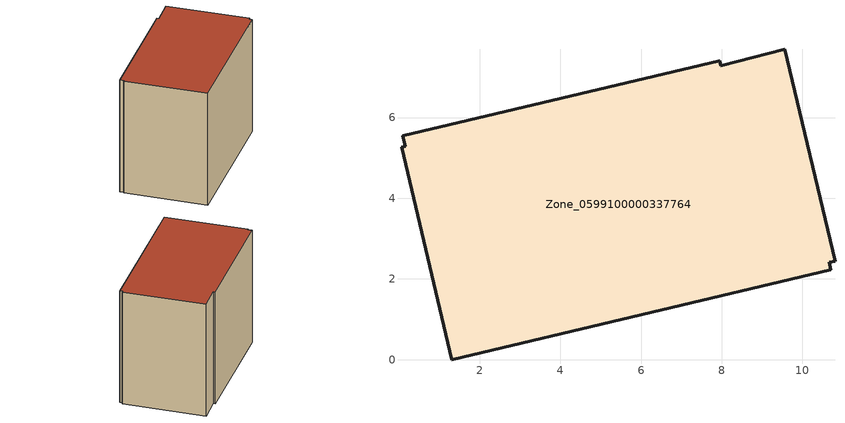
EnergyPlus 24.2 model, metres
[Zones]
Zone_0599100000337764
 floor ground (C_G): 7.95,7.41 7.98,7.28 9.56,7.69 10.81,2.44 10.66,2.41 10.7,2.23 1.31,0 0.06,5.26 0.16,5.29 0.1,5.54 z0
 wall outside (C_F): 7.95,7.41 0.1,5.54 0.16,5.29 0.06,5.26 1.31,0 10.7,2.23 10.66,2.41 10.81,2.44 9.56,7.69 7.98,7.28 7.95,7.41 z0:7.89
 roof outside (C_R): 7.98,7.28 7.95,7.41 0.1,5.54 0.16,5.29 0.06,5.26 1.31,0 10.7,2.23 10.66,2.41 10.81,2.44 9.56,7.69 z7.89
[BUILDING]
Pand.0599100000337764: North Axis=0; Terrain=City; Loads Convergence Tolerance Value=0.04; Temperature Convergence Tolerance Value=0.4; Solar Distribution=FullExterior; Maximum Number of Warmup Days=25; Minimum Number of Warmup Days=1
[Site:Location]
Rotterdam.The.Hague.AP_ZH_NLD Design_Conditions: Latitude=51.96; Longitude=4.45; Time Zone=1; Elevation=-4.5
[SITE:GROUNDTEMPERATURE:BUILDINGSURFACE]
18, 18, 18, 18, 18, 18, 18, 18, 18, 18, 18, 18
[MATERIAL] Thermal Absorptance=0.9; Solar Absorptance=0.7; Visible Absorptance=0.7
Name | Roughness | Thickness | Conductivity | Density | Specific Heat
G.TC.1975-1991 | MediumSmooth | 0.15 | 0.288461 | 540 | 1210
F.TC.1975-1991 | Rough | 0.3 | 0.230769 | 1920 | 840
R.TC.1975-1991 | MediumRough | 0.2 | 0.153846 | 1500 | 1000
[CONSTRUCTION]
C_G: G.TC.1975-1991
C_F: F.TC.1975-1991
C_R: R.TC.1975-1991
[ZONE]
Zone_0599100000337764: Type=1; Multiplier=1; Ceiling Height=Autocalculate; Volume=Autocalculate; Floor Area=autocalculate; Part of Total Floor Area=Yes
[ZONEINFILTRATION:DESIGNFLOWRATE]
Infil_Zone_0599100000337764: Zone or ZoneList or Space or SpaceList=Zone_0599100000337764; Schedule=AlwaysOn; Design Flow Rate Calculation Method=Flow/Area; Flow Rate per Floor Area=0.003; Constant Term Coefficient=1; Temperature Term Coefficient=0; Velocity Term Coefficient=0; Velocity Squared Term Coefficient=0
[HVACTEMPLATE:ZONE:IDEALLOADSAIRSYSTEM]
Zone_0599100000337764: Maximum Heating Supply Air Temperature=50; Minimum Cooling Supply Air Temperature=13; Maximum Heating Supply Air Humidity Ratio=0.0156; Minimum Cooling Supply Air Humidity Ratio=0.0077; Heating Limit=NoLimit; Cooling Limit=NoLimit; Dehumidification Control Type=ConstantSensibleHeatRatio; Cooling Sensible Heat Ratio=0.7; Dehumidification Setpoint=60; Humidification Control Type=None; Humidification Setpoint=30; Outdoor Air Method=None; Outdoor Air Flow Rate per Person=0.00944; Outdoor Air Flow Rate per Zone Floor Area=0; Outdoor Air Flow Rate per Zone=0; Demand Controlled Ventilation Type=None; Outdoor Air Economizer Type=NoEconomizer; Heat Recovery Type=None; Sensible Heat Recovery Effectiveness=0.7; Latent Heat Recovery Effectiveness=0.65
[ZONECONTROL:THERMOSTAT]
ThermostatControl_Zone_0599100000337764: Zone or ZoneList=Zone_0599100000337764; Control Type Schedule=DualSetpointControlType; Control 1=Thermostat_Zone_0599100000337764; Temperature Difference Between Cutout And Setpoint=0
[THERMOSTATSETPOINT:DUALSETPOINT]
Thermostat_Zone_0599100000337764: Heating Setpoint Temperature Schedule=HeatingSetpoint_Zone_0599100000337764; Cooling Setpoint Temperature Schedule=CoolingSetpoint_Zone_0599100000337764
[SCHEDULE:COMPACT]
HeatingSetpoint_Zone_0599100000337764: Through: 12/31, For: AllDays, Until: 24:00, 21
CoolingSetpoint_Zone_0599100000337764: Through: 12/31, For: AllDays, Until: 24:00, 24
DualSetpointControlType: Through: 12/31, For: AllDays, Until: 24:00, 4
AlwaysOn: Through: 12/31, For: AllDays, Until: 24:00, 1
